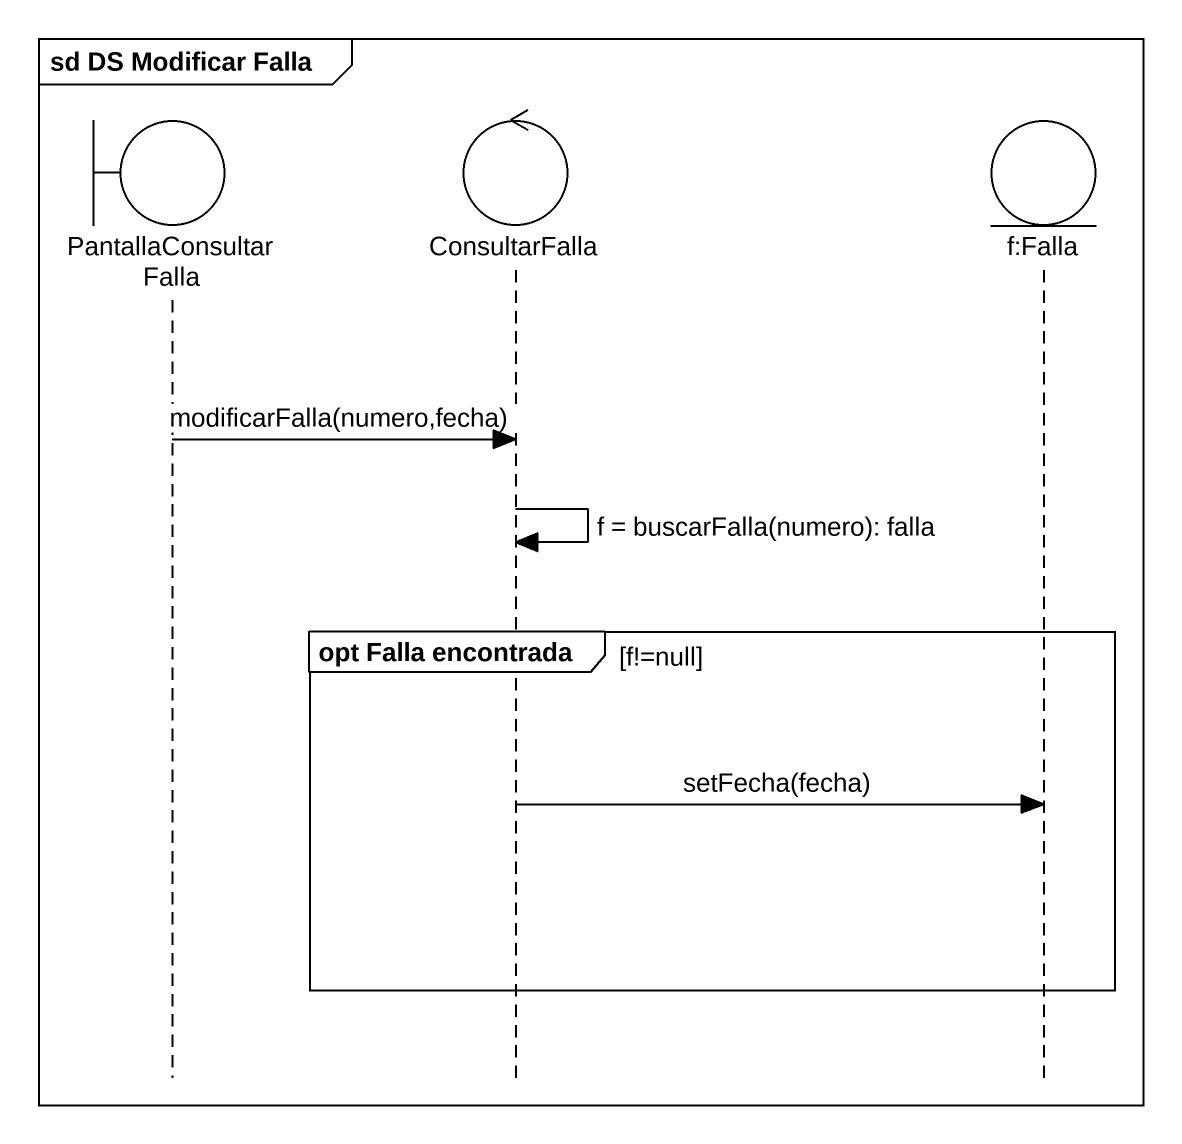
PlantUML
@startuml
mainframe sd DS Modificar Falla
hide footbox
boundary PantallaConsultarFalla
control ConsultarFalla
entity "f:Falla" as f_Falla

PantallaConsultarFalla -> ConsultarFalla : modificarFalla(numero,fecha)
ConsultarFalla -> ConsultarFalla : f = buscarFalla(numero): falla
group opt Falla encontrada [f!=null]
  ConsultarFalla -> f_Falla : setFecha(fecha)
end
@enduml
